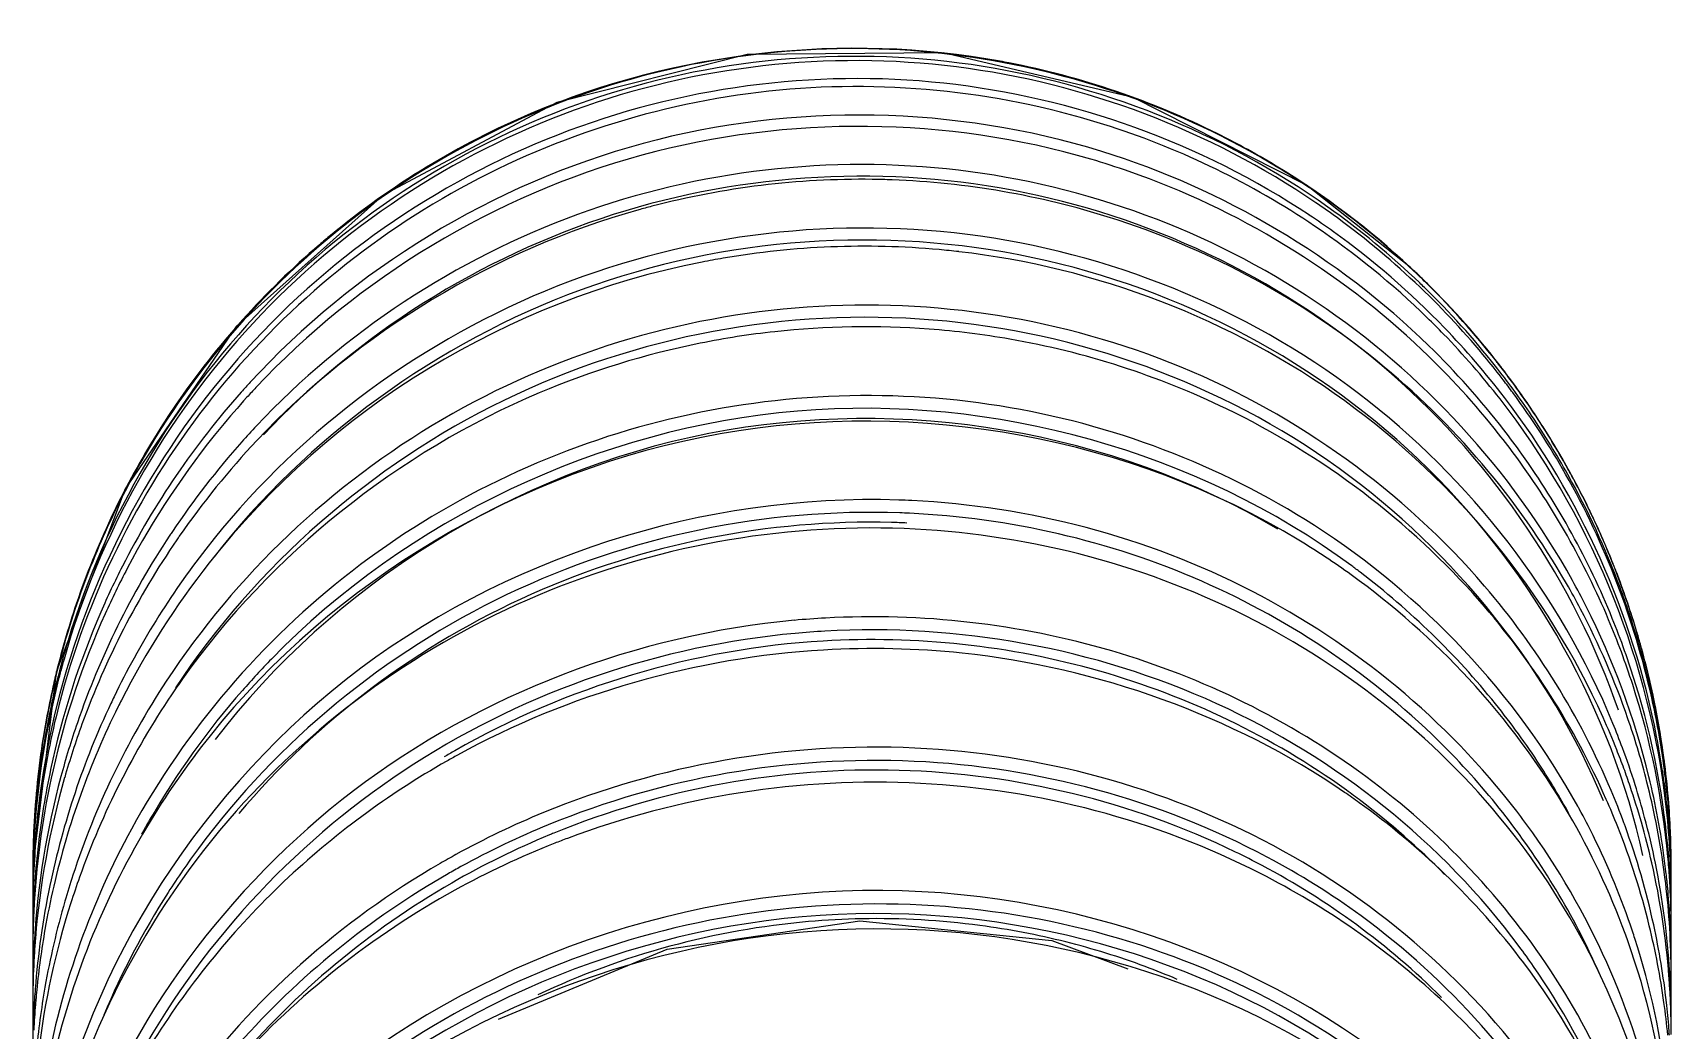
# Model space of a CAD drawing. Header units: millimetres. Extents: x 601 to 1195, y -13 to 407.
# Drawn here: x 744.7 to 756.7, y 329.09 to 336.39 of the extents above; entities that cross this region are included whole.
import ezdxf

# ---------------------------------------------------------------- set-up
doc = ezdxf.new("R2010")
doc.units = ezdxf.units.MM
doc.header["$LTSCALE"] = 0.1

msp = doc.modelspace()

# ---------------------------------------------------------------- linework, layer by layer
at = {"color": 7, "linetype": 'Continuous'}
for p, q in [((754.7948, 334.6736), (754.0325, 335.2764)), ((745.3799, 333.053), (744.8751, 331.7089)), ((744.8751, 331.7089), (744.7033, 330.2895)), ((744.7033, 330.2895), (744.7033, 330.2804)), ((744.7033, 330.2895), (744.7033, 330.2808)), ((744.7033, 330.2685), (744.7033, 330.1984)), ((756.7033, 330.248), (756.7033, 330.2841)), ((744.7033, 330.1627), (744.7033, 330.0223)), ((756.7033, 330.119), (756.7033, 330.2242)), ((756.7033, 329.8958), (756.7033, 330.0713)), ((744.7035, 329.9621), (744.7035, 329.7511)), ((756.7032, 329.5829), (756.7032, 329.8284)), ((744.7034, 329.6647), (744.7034, 329.3843)), ((756.7032, 329.1729), (756.7032, 329.4882)), ((744.7034, 329.2773), (744.7034, 328.9274))]:
    msp.add_line(p, q, dxfattribs=at)
for points in [[(754.0325, 335.2764), (752.7623, 335.9207), (751.3706, 336.2478), (749.9366, 336.2357), (748.5423, 335.8825), (747.2693, 335.2049), (746.1936, 334.2425), (745.3799, 333.053)], [(748.1154, 329.1671), (749.3497, 329.6812), (750.7612, 329.8884), (752.167, 329.7427), (752.7229, 329.5357)]]:
    msp.add_lwpolyline(points, dxfattribs=at)
for centre, radius, start, end in [((750.7017, 330.272), 6.0127, 78.97826, 79.57825), ((750.6961, 330.2642), 6.0215, 63.50744, 78.93974), ((750.7245, 330.253), 6.0359, 113.14503, 129.50737), ((750.7411, 330.0056), 5.9957, 56.02427, 71.97136), ((750.6907, 330.2609), 6.0268, 61.44476, 63.47526), ((750.6931, 330.2654), 6.0217, 58.82767, 61.44495), ((750.7754, 329.7482), 5.9602, 70.82225, 73.65492), ((750.7137, 330.2918), 5.9854, 58.86485, 60.31391), ((750.7019, 330.2728), 6.0077, 53.58377, 58.86244), ((750.6967, 330.2752), 6.0114, 47.02395, 58.80853), ((750.7768, 329.2222), 6.0982, 89.29552, 104.61653), ((750.7723, 329.2431), 6.0774, 87.8798, 89.25034), ((750.7709, 329.2632), 6.0573, 72.45239, 87.85968), ((750.7815, 329.2141), 6.1072, 104.64046, 105.583), ((750.7662, 330.1135), 5.937, 54.32409, 56.38834), ((750.7502, 330.2371), 5.9456, 53.87298, 55.70013), ((750.7277, 330.2411), 5.9793, 46.26366, 54.6285), ((750.7099, 330.2833), 5.9945, 47.04266, 53.5856), ((750.7767, 329.2989), 6.0215, 71.77312, 72.40222), ((750.7563, 330.0375), 5.9608, 45.73945, 55.97336), ((750.7452, 330.0874), 5.9706, 43.97105, 54.30632), ((750.7283, 330.209), 5.9812, 46.24321, 53.86261), ((750.7246, 330.2651), 6.0267, 130.59515, 145.55716), ((750.7219, 330.2633), 6.0263, 129.55025, 130.56403), ((750.7922, 328.6979), 6.132, 84.85928, 99.70065), ((750.7919, 328.7579), 6.0723, 83.43284, 84.80624), ((750.7856, 328.7221), 6.1069, 101.1309, 141.66617), ((750.7921, 328.7044), 6.1256, 99.71031, 101.15903), ((750.6953, 330.2757), 6.012, 46.23675, 47.01117), ((750.7379, 330.3145), 5.9526, 46.27435, 47.03546), ((750.743, 330.3198), 5.9453, 46.02104, 46.27425), ((750.6959, 330.2763), 6.0112, 45.35957, 46.23675), ((750.7628, 330.2798), 5.9271, 45.78074, 46.25006), ((750.7409, 330.3177), 5.9482, 45.38778, 46.02094), ((750.7277, 330.2079), 5.9824, 39.35822, 46.24565), ((750.7285, 330.2461), 5.9751, 38.32417, 45.77041), ((750.7061, 330.2839), 5.9967, 38.18008, 45.37823), ((750.7088, 330.289), 5.9931, 37.78555, 45.36187), ((750.8096, 328.0758), 6.165, 96.26239, 101.39839), ((750.8063, 328.0851), 6.1553, 85.697, 96.24148), ((750.8096, 328.1324), 6.1079, 80.09733, 85.69479), ((750.7933, 330.0788), 5.9054, 44.07072, 45.71763), ((750.7675, 330.1089), 5.9396, 37.46397, 43.97058), ((750.8127, 328.0595), 6.1816, 101.3975, 112.84332), ((750.8158, 328.1836), 6.0565, 64.2665, 80.07227), ((750.7996, 329.8713), 5.9108, 37.68932, 45.69533), ((750.7683, 330.0552), 5.9398, 37.98982, 44.06626), ((750.7972, 329.7817), 5.9202, 38.36715, 46.3949), ((750.7631, 330.238), 5.936, 37.49485, 39.35148), ((750.6932, 330.2733), 6.0134, 37.89783, 38.18259), ((750.6928, 330.2731), 6.0139, 35.4945, 37.89779), ((750.736, 330.3116), 5.9578, 37.01736, 37.77475), ((750.7154, 330.2355), 5.9919, 36.2979, 38.32659), ((750.7679, 330.2417), 5.9299, 36.36326, 37.49387), ((750.7025, 330.2867), 5.9995, 33.34957, 37.01414), ((750.7669, 329.7315), 6.0681, 138.38777, 153.00599), ((750.7379, 329.6701), 6.0312, 137.76812, 140.53968), ((750.7692, 329.7256), 6.0737, 137.43564, 138.36106), ((750.7216, 329.6847), 6.0094, 136.84014, 137.76665), ((750.7354, 330.2187), 5.9697, 29.52904, 36.3565), ((750.7197, 330.2386), 5.9867, 34.03543, 36.298), ((750.6987, 330.2773), 6.0066, 33.40525, 35.49452), ((750.7237, 330.27), 6.0232, 145.59045, 148.38911), ((750.7706, 329.6447), 6.0727, 140.55043, 152.28849), ((750.7265, 329.392), 6.0179, 136.77109, 138.2817), ((750.7985, 329.8705), 5.9121, 35.55108, 37.68926), ((750.7419, 330.2533), 5.96, 29.16216, 34.03748), ((750.7199, 330.2911), 5.9813, 29.22056, 33.40682), ((750.6763, 330.2692), 6.031, 31.59327, 33.35167), ((750.7162, 330.2771), 6.0131, 148.40969, 161.19955), ((750.7609, 329.3626), 6.0631, 138.29075, 146.14957), ((750.7644, 329.2449), 6.0709, 136.733, 145.24282), ((750.8435, 329.82), 5.8601, 36.21373, 38.35499), ((750.6718, 330.2663), 6.0364, 26.20636, 31.59372), ((750.82, 329.805), 5.888, 22.87601, 36.19603), ((750.8135, 329.8838), 5.8921, 22.13583, 35.53054), ((750.7213, 330.2159), 5.9834, 12.60385, 29.48595), ((750.7404, 330.303), 5.9576, 28.71654, 29.21712), ((750.7217, 330.2443), 5.982, 20.41126, 29.14352), ((750.7171, 330.2904), 5.9841, 25.24194, 28.71428), ((750.7409, 330.2559), 6.0397, 154.04712, 156.78043), ((750.8389, 326.794), 6.1802, 87.19815, 88.08238), ((750.6975, 330.2794), 6.0075, 25.25826, 26.20336), ((750.8385, 326.7778), 6.0304, 87.46677, 88.53701), ((750.8392, 326.7765), 6.1039, 87.33132, 87.98145), ((750.6936, 330.2793), 6.0101, 22.72942, 25.24278), ((750.7316, 330.2951), 5.97, 21.94424, 25.26091), ((750.7563, 329.3687), 6.0559, 146.47976, 161.01301), ((750.756, 329.2563), 6.0575, 145.58957, 160.00126), ((750.7639, 329.3606), 6.0667, 146.14963, 146.45557), ((750.7143, 329.2816), 6.0088, 145.25837, 145.56416), ((750.9373, 327.6771), 5.8506, 54.19256, 58.70474), ((750.7192, 330.2649), 6.0162, 156.77781, 163.12864), ((750.7422, 328.9), 6.0454, 142.12295, 154.21791), ((750.6858, 330.276), 6.0186, 21.12911, 22.72969), ((750.777, 330.3138), 5.9209, 21.10763, 21.94096), ((750.7634, 329.7372), 6.0624, 153.0394, 156.54311), ((750.7184, 329.6744), 6.0126, 152.30804, 155.81964), ((750.7468, 328.7625), 6.0514, 141.73852, 153.05987), ((750.9742, 327.7298), 5.7862, 42.79022, 54.18341), ((750.9278, 327.842), 5.7784, 52.7494, 53.52468), ((750.9801, 327.9101), 5.6925, 38.80725, 52.75372), ((750.6849, 330.2756), 6.0195, 18.94909, 21.12914), ((750.7807, 330.3153), 5.9169, 20.80664, 21.10733), ((750.7304, 330.2968), 5.9705, 16.6858, 20.80101), ((750.9817, 328.61), 5.734, 22.90481, 40.58755), ((750.9376, 329.4907), 5.7633, 27.71809, 29.84054), ((750.8793, 329.5628), 5.8276, 26.81081, 28.92539), ((750.7131, 330.2409), 5.9913, 18.44999, 20.41257), ((750.7326, 330.2739), 6.0296, 161.22076, 166.64752), ((750.9044, 329.4744), 5.8002, 19.06181, 27.70776), ((750.8915, 329.5718), 5.8127, 13.65257, 26.78588), ((750.6904, 330.2775), 6.0137, 17.42057, 18.94903), ((750.7452, 329.7466), 6.042, 156.55574, 168.05051), ((750.7633, 329.656), 6.0611, 155.83548, 167.24324), ((750.8535, 325.8339), 6.2816, 93.14552, 95.22476), ((750.8785, 329.833), 5.8231, 17.85984, 22.84616), ((750.8147, 329.8872), 5.8898, 17.16073, 22.10958), ((750.7125, 330.2443), 5.9908, 4.05849, 18.41734), ((750.6966, 330.2795), 6.0072, 16.75199, 17.42042), ((750.7032, 330.2709), 5.9992, 163.13899, 166.74864), ((750.7131, 330.2017), 6.0089, 163.15691, 166.11595), ((750.8538, 325.815), 6.2049, 93.23003, 95.24376), ((750.707, 330.2837), 5.996, 7.18527, 16.74195), ((750.6883, 330.2837), 6.0146, 15.74622, 16.68996), ((750.7531, 330.1565), 6.0501, 164.1832, 164.74576), ((750.7576, 327.6146), 6.0094, 135.78105, 138.75344), ((750.664, 330.2771), 6.0398, 10.86182, 15.74392), ((750.751, 330.1571), 6.0479, 164.74574, 165.60958), ((750.7539, 330.1594), 6.0501, 165.63744, 178.97129), ((750.7017, 330.2809), 5.998, 167.28875, 171.70747), ((750.744, 330.1941), 6.0408, 166.11685, 170.3859), ((750.7295, 330.2646), 6.0262, 167.19484, 169.04684), ((750.7219, 330.2766), 6.0186, 166.64915, 167.29081), ((750.7217, 330.2663), 6.0182, 166.74704, 167.19453), ((750.7101, 328.3504), 6.0115, 146.79261, 161.85026), ((750.7095, 327.657), 5.9453, 138.75527, 150.02967), ((750.6909, 328.1999), 5.9914, 144.71454, 146.07339), ((751.0719, 327.8239), 5.6506, 30.28992, 42.76331), ((750.8278, 329.8178), 5.8761, 5.2749, 17.8489), ((750.8267, 329.8936), 5.8764, 4.534, 17.13592), ((750.7523, 330.0196), 6.0485, 166.1463, 178.49756), ((750.7591, 329.9575), 6.0557, 165.58753, 172.00024), ((750.7051, 328.9211), 6.0028, 154.75388, 168.2263), ((750.7201, 328.7823), 6.0187, 153.61524, 166.9532), ((750.7087, 328.1895), 6.012, 146.08576, 160.38046), ((750.729, 328.9081), 6.0299, 154.23286, 154.73918), ((750.6774, 328.8009), 5.9722, 153.08688, 153.59322), ((751.0519, 327.9744), 5.5963, 33.07427, 38.75464), ((750.731, 330.2232), 5.9724, 7.83619, 12.55523), ((750.7375, 330.2631), 6.0344, 169.04694, 171.6656), ((750.7451, 329.3764), 6.0428, 161.04774, 164.96251), ((750.6823, 329.2867), 5.9778, 160.03345, 163.97014), ((751.0016, 329.0412), 5.7034, 21.60703, 24.18273), ((750.9619, 329.1569), 5.743, 20.36953, 22.26247), ((750.9176, 329.4791), 5.7862, 14.61258, 19.06068), ((750.6689, 330.278), 6.0348, 8.81816, 10.86239), ((750.7437, 330.194), 6.0404, 170.38473, 178.10978), ((750.7108, 327.4856), 6.0252, 141.40296, 149.17657), ((750.7708, 330.1183), 5.9325, 8.54101, 10.88687), ((750.6849, 330.2805), 6.0185, 7.52525, 8.81793), ((750.7142, 330.2803), 6.0104, 171.71894, 177.97109), ((750.7282, 330.2643), 6.0249, 171.66451, 177.37072), ((750.8223, 325.863), 6.0787, 119.88097, 120.72367), ((750.8019, 325.6686), 6.2008, 118.81583, 119.63562), ((751.0554, 327.1981), 5.6229, 44.05305, 44.76168), ((751.1205, 327.2601), 5.533, 30.64658, 44.06017), ((751.0298, 329.0525), 5.673, 20.12586, 21.60604), ((750.9679, 329.1591), 5.7367, 17.49954, 20.36975), ((750.7282, 329.6666), 6.0245, 167.26753, 176.62261), ((750.7556, 329.7464), 6.0522, 168.06894, 173.31593), ((750.7975, 325.6762), 6.1921, 119.63446, 133.39959), ((751.1156, 328.0162), 5.5201, 28.79641, 33.07126), ((751.0349, 329.0545), 5.6675, 18.71911, 20.12502), ((750.7831, 330.1202), 5.9201, 6.84127, 8.54083), ((750.7622, 330.2275), 5.9408, 3.82972, 7.83605), ((750.6959, 330.282), 6.0075, 7.18865, 7.52496), ((750.6894, 330.2822), 6.0137, 5.40403, 7.17839), ((750.722, 330.2851), 5.9812, 4.4509, 7.19045), ((750.7215, 329.3843), 6.0179, 164.9763, 176.48744), ((750.7255, 329.276), 6.0223, 163.98612, 175.40739), ((751.039, 326.2849), 5.6205, 52.89031, 54.23107), ((751.0868, 328.662), 5.617, 20.25565, 22.83316), ((751.0191, 329.0492), 5.6841, 15.9445, 18.71843), ((750.9851, 329.1645), 5.7186, 15.00666, 17.49941), ((750.9538, 329.4887), 5.7487, 11.65957, 14.61108), ((750.888, 329.5727), 5.8159, 7.46279, 13.63534), ((750.6864, 330.2819), 6.0167, 3.33178, 5.40411), ((750.7499, 329.9587), 6.0464, 171.99954, 176.73112), ((751.0558, 326.0797), 5.7577, 54.26744, 55.57658), ((751.0809, 326.1137), 5.7155, 46.08425, 54.27186), ((751.085, 326.3449), 5.5449, 44.44437, 52.89469), ((751.1536, 328.0545), 5.5515, 28.51345, 28.77705), ((751.0724, 328.5066), 5.6334, 21.5617, 23.77419), ((750.7729, 330.0702), 5.9301, 0.96841, 7.31166), ((750.8058, 330.1228), 5.8972, 3.84054, 6.84214), ((750.7232, 330.2858), 5.98, 359.98431, 4.44495), ((750.6836, 327.6752), 5.9139, 150.05652, 151.22375), ((750.8422, 324.8465), 6.3079, 112.34492, 118.8047), ((751.164, 327.31), 5.5548, 35.45282, 37.48489), ((751.1436, 327.8689), 5.566, 20.24656, 30.26158), ((751.1482, 328.0516), 5.5576, 26.28688, 28.51306), ((751.1066, 328.6695), 5.5958, 20.00225, 20.25387), ((751.0071, 329.0458), 5.6966, 12.85036, 15.94445), ((751.0161, 329.1728), 5.6866, 11.53159, 15.00757), ((750.9537, 329.4891), 5.7488, 8.2694, 11.65555), ((750.718, 330.2473), 5.9851, 0.33783, 4.03441), ((750.7633, 330.2282), 5.9397, 0.29361, 3.82404), ((750.6912, 330.2822), 6.0119, 0.71005, 3.33201), ((750.7385, 330.2792), 6.0347, 177.96822, 179.98884), ((750.6898, 330.2665), 5.9865, 177.74941, 178.86386), ((750.6991, 330.2661), 5.9958, 177.37536, 177.7496), ((750.6516, 327.7128), 5.9512, 151.41801, 169.02914), ((750.6482, 327.5289), 5.9493, 149.22567, 167.27304), ((750.8503, 324.823), 6.1652, 112.5436, 119.94922), ((750.8433, 324.8245), 6.2326, 112.29976, 118.81625), ((750.8449, 324.8352), 6.1519, 112.21366, 112.54075), ((750.8517, 324.568), 6.3309, 110.65031, 111.55531), ((751.1422, 328.0488), 5.5642, 18.4736, 26.28487), ((751.0897, 328.5132), 5.6149, 13.78974, 21.56404), ((751.08, 328.6606), 5.6238, 12.28756, 19.99473), ((750.7987, 330.1228), 5.9043, 359.96271, 3.83567), ((750.6747, 330.2668), 5.9714, 178.8639, 179.98356), ((750.6965, 330.1965), 5.9932, 178.11886, 179.32531), ((750.7398, 329.7483), 6.0363, 173.31682, 175.94568), ((750.6835, 326.8983), 5.9253, 143.56276, 147.33992), ((750.8064, 324.9148), 6.2307, 118.81875, 120.03638), ((750.856, 324.5578), 6.342, 111.55687, 118.85804), ((750.9901, 325.1974), 5.7749, 61.92905, 64.09558), ((750.6742, 330.2668), 5.9709, 179.98382, 180.3246), ((750.6857, 330.1967), 5.9824, 179.32559, 179.60619), ((750.7607, 330.1611), 6.0569, 178.98893, 179.98489), ((750.7217, 329.9606), 6.0181, 176.73405, 177.82699), ((750.8074, 324.893), 6.1553, 118.8305, 119.83935), ((751.0175, 329.048), 5.686, 4.38084, 12.85158), ((750.9945, 329.1698), 5.7083, 3.42132, 11.5175), ((750.9354, 329.4863), 5.7673, 7.57497, 8.27077), ((750.9225, 329.4847), 5.7803, 4.30511, 7.57396), ((750.9298, 329.5788), 5.7737, 6.65182, 7.45676), ((750.9418, 329.5802), 5.7616, 6.10318, 6.65174), ((750.9255, 329.8295), 5.7777, 3.67453, 5.24808), ((750.8221, 329.8948), 5.8809, 2.67518, 4.51854), ((750.7006, 330.2824), 6.0025, 0.25619, 0.70947), ((750.743, 330.2279), 5.9599, 359.96481, 0.29534), ((750.7033, 330.2824), 5.9998, 0.0054, 0.25617), ((750.6885, 330.2501), 6.0147, 359.98637, 0.32374), ((750.7033, 330.2856), 5.9999, 359.65144, 359.98635), ((750.7057, 330.2824), 5.9974, 359.67861, 0.0054), ((750.7305, 330.2475), 5.9726, 0.00542, 0.33658), ((750.6858, 330.2501), 6.0173, 359.58474, 359.98636), ((750.6817, 330.1967), 5.9784, 179.6062, 179.98383), ((750.6858, 330.1967), 5.9825, 179.98382, 180.26419), ((750.7629, 330.0207), 6.0591, 178.51095, 179.98488), ((750.7601, 330.1611), 6.0563, 179.98489, 180.68827), ((750.7028, 329.9613), 5.9993, 178.11143, 179.32457), ((750.713, 329.9609), 6.0094, 177.82719, 178.11169), ((750.721, 329.7497), 6.0175, 175.94629, 177.34272), ((750.6921, 328.9273), 5.9888, 168.25921, 175.58616), ((750.6536, 328.8), 5.95, 166.975, 170.07707), ((750.676, 328.3662), 5.9741, 161.89191, 163.8208), ((750.6147, 328.2277), 5.9105, 160.42383, 162.35876), ((750.6809, 325.8076), 6.0165, 133.45315, 147.779), ((750.95, 329.5811), 5.7534, 5.80371, 6.10312), ((750.9567, 329.5818), 5.7466, 5.43583, 5.80372), ((750.9834, 329.5842), 5.7198, 3.39688, 5.43715), ((750.9488, 329.8311), 5.7544, 3.37874, 3.67368), ((750.9171, 329.8295), 5.7861, 0.79044, 3.37629), ((750.8251, 329.895), 5.8779, 1.70429, 2.67511), ((750.7839, 330.0706), 5.9192, 0.61929, 0.9661), ((750.7393, 330.2279), 5.9637, 359.4412, 359.96479), ((750.7859, 330.0706), 5.9171, 0.2937, 0.61929), ((750.6983, 329.9613), 5.9947, 179.3249, 179.69374), ((750.7623, 330.0207), 6.0585, 179.98489, 180.38872), ((750.7105, 329.7502), 6.007, 177.34302, 177.71426), ((750.743, 329.6662), 6.0393, 176.62695, 177.0257), ((750.6477, 328.2186), 5.9448, 162.37173, 173.14507), ((750.6413, 328.3758), 5.9381, 163.81665, 170.03909), ((750.6151, 326.9421), 5.8441, 147.33936, 157.30081), ((751.2027, 327.3141), 5.4348, 23.3538, 30.59876), ((750.8303, 329.8951), 5.8727, 0.25639, 1.70436), ((750.7936, 330.0706), 5.9094, 358.78955, 0.00642), ((750.788, 330.0706), 5.9151, 0.00628, 0.2937), ((750.703, 329.9613), 5.9994, 179.69373, 179.99173), ((750.7085, 329.9613), 6.0049, 179.99176, 180.51249), ((750.5511, 329.9578), 5.8475, 179.95797, 180.20507), ((750.7151, 329.9614), 6.0115, 180.51249, 181.02988), ((750.7617, 330.0207), 6.0579, 180.38872, 180.64244), ((750.6972, 329.7507), 5.9936, 178.01479, 179.06148), ((750.745, 329.6661), 6.0413, 177.02574, 178.26522), ((750.7063, 329.7504), 6.0027, 177.71427, 178.01498), ((750.8856, 324.1205), 5.7834, 91.09451, 94.97952), ((750.8839, 324.1692), 5.7347, 82.41621, 91.08677), ((750.9156, 329.4841), 5.7872, 0.96982, 4.30525), ((750.9943, 329.585), 5.7088, 2.50259, 3.39506), ((750.8849, 329.8288), 5.8183, 0.38016, 0.79249), ((750.8356, 329.8952), 5.8675, 0.0063, 0.25621), ((750.8374, 329.8952), 5.8656, 359.72906, 0.0063), ((750.691, 329.7508), 5.9874, 179.06184, 179.99183), ((750.7457, 329.6661), 6.042, 178.26521, 179.16817), ((750.6538, 328.8006), 5.9501, 170.08249, 174.38713), ((750.8951, 324.2524), 5.6507, 75.914, 82.41787), ((751.2244, 327.9016), 5.4789, 19.63396, 20.21864), ((751.1663, 328.0576), 5.5386, 17.88377, 18.46674), ((751.1443, 328.528), 5.5583, 7.8705, 13.77583), ((751.0892, 328.6626), 5.6144, 6.42184, 12.2875), ((750.9551, 329.5835), 5.7481, 359.9945, 2.50081), ((750.8571, 329.8289), 5.8461, 358.44153, 359.51322), ((750.8696, 329.8288), 5.8336, 359.51342, 359.99622), ((750.8774, 329.8288), 5.8258, 359.99624, 0.38017), ((750.6987, 329.7508), 5.9951, 179.99172, 180.28916), ((750.498, 329.7468), 5.7944, 179.95776, 180.35897), ((750.7446, 329.6661), 6.0409, 179.48291, 179.72652), ((750.744, 329.6661), 6.0403, 179.72652, 180.01367), ((750.7411, 329.6661), 6.0375, 180.01358, 181.50569), ((750.7274, 329.3857), 6.0237, 177.35657, 180.01348), ((750.7451, 329.6661), 6.0414, 179.16818, 179.48291), ((750.6679, 329.2816), 5.9644, 176.38073, 178.93051), ((750.7258, 329.3858), 6.0221, 177.06669, 177.35643), ((750.7246, 329.3858), 6.021, 176.50399, 177.0667), ((750.6851, 329.2807), 5.9816, 176.03876, 176.38172), ((750.6902, 329.2803), 5.9867, 175.42087, 176.03872), ((750.9285, 324.3893), 5.5098, 69.58989, 75.90434), ((751.2272, 326.4685), 5.4294, 34.63507, 36.53673), ((751.2074, 327.8972), 5.4963, 6.47306, 19.61802), ((751.1979, 328.0685), 5.5052, 6.15645, 17.87659), ((750.9474, 324.4425), 5.4534, 66.91678, 69.58059), ((751.3113, 326.5255), 5.3278, 22.80802, 34.64431), ((750.92, 329.4843), 5.7828, 0.54269, 0.96938), ((750.9218, 329.4843), 5.781, 0.03861, 0.54269), ((750.927, 329.5833), 5.7762, 359.56001, 359.99622), ((750.619, 328.381), 5.9152, 170.05183, 174.74177), ((751.0646, 329.0529), 5.6387, 3.92148, 4.36806), ((751.0742, 329.0535), 5.6291, 2.90595, 3.92164), ((750.9827, 329.1689), 5.7201, 2.70102, 3.42263), ((750.9842, 329.169), 5.7187, 0.4254, 2.70108), ((750.9268, 329.4843), 5.776, 358.54449, 0.03875), ((750.6679, 329.2819), 5.9644, 179.61677, 180.0435), ((750.6603, 329.2819), 5.9568, 178.93192, 179.61682), ((750.7238, 329.3857), 6.0201, 180.01367, 180.73742), ((750.6535, 328.9309), 5.95, 176.28687, 176.72147), ((750.6598, 328.9305), 5.9564, 175.59288, 176.28682), ((750.6739, 328.7985), 5.9702, 175.10064, 175.4176), ((750.6713, 328.7987), 5.9677, 174.38549, 175.10067), ((751.124, 328.5254), 5.5788, 5.41129, 7.86835), ((751.1243, 328.667), 5.5791, 4.45439, 6.41742), ((751.0721, 329.0535), 5.6311, 1.60804, 2.90537), ((750.6764, 329.2819), 5.9729, 180.04361, 180.96056), ((750.6867, 329.2821), 5.9832, 180.96055, 181.85196), ((750.6396, 328.9316), 5.9361, 176.72095, 178.50877), ((750.6777, 328.7982), 5.9741, 175.41777, 177.23466), ((751.0585, 329.0531), 5.6447, 0.80067, 1.60824), ((750.9888, 329.1691), 5.7141, 0.03882, 0.42512), ((750.9903, 329.1691), 5.7125, 359.75231, 0.03882), ((751.1393, 328.6683), 5.564, 3.93048, 4.45372), ((750.6952, 329.1678), 6.0077, 359.33752, 359.67144), ((751.0491, 329.0529), 5.6541, 0.01292, 0.80068)]:
    msp.add_arc(centre, radius, start, end, dxfattribs=at)
for points in [[(751.7894, 336.1855), (750.6555, 336.3941), (749.4124, 336.2555), (748.352, 335.8031)], [(754.9281, 334.1013), (754.2631, 334.7501), (753.4195, 335.2501), (752.532, 335.5249)], [(754.8802, 334.0686), (754.2733, 334.6467), (753.525, 335.1023), (752.7334, 335.3776)], [(749.1409, 335.0969), (748.0915, 334.8042), (747.0905, 334.1993), (746.3438, 333.4059)], [(748.413, 333.7562), (747.3843, 333.3223), (746.4451, 332.5721), (745.8002, 331.6608)], [(756.5965, 331.2388), (756.4252, 332.1297), (756.0336, 333.0016), (755.4819, 333.7217)], [(755.3008, 332.2304), (754.7891, 332.8145), (754.1447, 333.3015), (753.4455, 333.6394)], [(756.6548, 330.8249), (756.5221, 331.859), (756.0913, 332.8895), (755.4496, 333.7112)], [(756.0195, 330.727), (755.567, 331.5509), (754.8815, 332.276), (754.0907, 332.7841)], [(756.2277, 330.7776), (755.9962, 331.3033), (755.6793, 331.7983), (755.3008, 332.2304)], [(750.491, 331.9376), (749.5545, 331.8823), (748.6073, 331.6009), (747.7939, 331.1335)], [(750.4934, 331.8718), (749.5654, 331.818), (748.6276, 331.5497), (747.8132, 331.1016)], [(746.1924, 330.6906), (745.5351, 329.9503), (745.0519, 329.0137), (744.839, 328.0469)], [(756.5667, 328.3941), (756.3894, 329.1627), (756.0298, 329.9068), (755.5434, 330.5278)], [(756.6057, 328.4003), (756.4591, 329.1598), (756.1376, 329.9019), (755.689, 330.532)], [(755.0214, 329.3264), (754.6356, 329.7096), (754.1872, 330.0371), (753.7075, 330.293)], [(747.7724, 330.165), (747.173, 329.8195), (746.6247, 329.3641), (746.1793, 328.8347)], [(755.0098, 329.3169), (754.6185, 329.6814), (754.1706, 329.9922), (753.6941, 330.235)], [(747.795, 330.1122), (747.1944, 329.7811), (746.6408, 329.3444), (746.1829, 328.8338)], [(750.3836, 329.8821), (749.7022, 329.8227), (749.0209, 329.6387), (748.403, 329.3453)], [(755.9052, 328.2386), (755.6558, 328.6336), (755.3517, 328.9985), (755.0098, 329.3169)]]:
    msp.add_open_spline(points, degree=3, dxfattribs=at)
for points, knots in [([(754.1007, 335.1488), (753.326, 335.6772), (751.4927, 336.3736), (748.5902, 336.0391), (746.1497, 334.4264), (745.1887, 332.7114), (744.9321, 331.8055)], [0, 0, 0, 0, 0.2494435, 0.4993144, 0.749559, 1, 1, 1, 1]), ([(754.189, 335.1167), (753.4241, 335.6597), (751.6035, 336.3895), (748.6948, 336.1103), (746.226, 334.541), (745.2347, 332.8437), (744.9619, 331.9427)], [0, 0, 0, 0, 0.2495196, 0.4994026, 0.7495887, 1, 1, 1, 1]), ([(753.6779, 335.4916), (752.9725, 335.8937), (751.3763, 336.4122), (748.8844, 336.1705), (746.6905, 334.9614), (745.6662, 333.6302), (745.3103, 332.899)], [0, 0, 0, 0, 0.249832, 0.4997643, 0.7498097, 1, 1, 1, 1]), ([(754.0528, 335.0579), (753.2626, 335.5831), (751.3941, 336.2605), (748.4603, 335.8604), (746.0286, 334.1627), (745.1085, 332.3938), (744.8797, 331.4679)], [0, 0, 0, 0, 0.2492011, 0.4991078, 0.7494819, 1, 1, 1, 1]), ([(752.5968, 335.7069), (751.8234, 335.9583), (750.1512, 336.1432), (747.7525, 335.4008), (745.8386, 333.7704), (745.0973, 332.2554), (744.894, 331.4647)], [0, 0, 0, 0, 0.2493801, 0.499351, 0.7496441, 1, 1, 1, 1]), ([(752.532, 335.5249), (751.4627, 335.856), (749.083, 335.9064), (747.0553, 334.661), (746.2958, 333.834)], [0, 0, 0, 0, 0.4992193, 1, 1, 1, 1]), ([(752.4528, 335.4675), (751.4009, 335.776), (749.0763, 335.805), (747.0902, 334.5974), (746.3381, 333.7953)], [0, 0, 0, 0, 0.4992252, 1, 1, 1, 1]), ([(755.98, 332.3814), (755.5332, 333.1898), (754.2215, 334.6168), (751.504, 335.6085), (748.6171, 335.2753), (746.9845, 334.1975), (746.3418, 333.5137)], [0, 0, 0, 0, 0.2476592, 0.4972422, 0.7483653, 1, 1, 1, 1]), ([(756.3167, 331.4303), (755.9943, 332.367), (754.8221, 334.1062), (752.0139, 335.4806), (748.8758, 335.3164), (747.0846, 334.1846), (746.394, 333.4491)], [0, 0, 0, 0, 0.2473951, 0.4967952, 0.7480572, 1, 1, 1, 1]), ([(756.2768, 331.3327), (755.8911, 332.2749), (754.5684, 333.9889), (751.5725, 335.1892), (748.3528, 334.7623), (746.6099, 333.4332), (745.9704, 332.6116)], [0, 0, 0, 0, 0.2465585, 0.4961067, 0.7478856, 1, 1, 1, 1]), ([(756.4963, 330.3676), (756.2639, 331.4226), (755.1377, 333.4506), (752.0803, 335.0587), (748.6113, 334.816), (746.7124, 333.429), (746.0314, 332.5549)], [0, 0, 0, 0, 0.2461908, 0.4954726, 0.7474617, 1, 1, 1, 1]), ([(755.9367, 332.3584), (755.5819, 332.9769), (754.631, 334.0948), (753.3417, 334.7939), (752.6601, 335.0184)], [0, 0, 0, 0, 0.4983842, 1, 1, 1, 1]), ([(756.2044, 331.3776), (755.7958, 332.2875), (754.4619, 333.927), (752.4901, 334.6748), (751.4864, 334.7903)], [0, 0, 0, 0, 0.4968017, 1, 1, 1, 1]), ([(755.3362, 332.3406), (754.7418, 333.0336), (753.1838, 334.1549), (750.3525, 334.5985), (747.5974, 333.7549), (746.1897, 332.4201), (745.6804, 331.6427)], [0, 0, 0, 0, 0.246811, 0.4969746, 0.7487522, 1, 1, 1, 1]), ([(756.2072, 330.7673), (755.8105, 331.7256), (754.4256, 333.462), (751.309, 334.5789), (748.0299, 333.9709), (746.3341, 332.4852), (745.7488, 331.5949)], [0, 0, 0, 0, 0.2455296, 0.4952683, 0.7477464, 1, 1, 1, 1]), ([(754.0907, 332.7841), (753.3988, 333.2287), (751.7989, 333.8331), (749.2474, 333.7092), (746.9409, 332.5938), (745.8226, 331.2878), (745.4256, 330.5599)], [0, 0, 0, 0, 0.2479185, 0.4987238, 0.7500697, 1, 1, 1, 1]), ([(753.8231, 332.7577), (752.6099, 333.4737), (749.5371, 334.0032), (746.8987, 332.3437), (746.0394, 331.2153)], [0, 0, 0, 0, 0.4983038, 1, 1, 1, 1]), ([(754.3629, 332.4885), (753.2334, 333.3235), (750.2397, 334.1683), (747.4411, 332.8234), (746.4507, 331.8056)], [0, 0, 0, 0, 0.4972713, 1, 1, 1, 1]), ([(753.9763, 332.6764), (752.7487, 333.4229), (749.6269, 334.0094), (746.9044, 332.3754), (746.0017, 331.2444)], [0, 0, 0, 0, 0.498231, 1, 1, 1, 1]), ([(751.0457, 332.9707), (749.6277, 333.0182), (746.6812, 332.0992), (745.0613, 329.4492), (744.8028, 328.0729)], [0, 0, 0, 0, 0.503261, 1, 1, 1, 1]), ([(751.0542, 332.8766), (750.0748, 332.9111), (748.0747, 332.5024), (746.4959, 331.2024), (745.9165, 330.4176)], [0, 0, 0, 0, 0.5011305, 1, 1, 1, 1]), ([(755.5719, 330.6905), (755.06, 331.3579), (753.7008, 332.482), (751.999, 332.9248), (751.141, 332.9668)], [0, 0, 0, 0, 0.4947212, 1, 1, 1, 1]), ([(751.0843, 332.7613), (750.1761, 332.7966), (748.3253, 332.4631), (746.7938, 331.3678), (746.1924, 330.6906)], [0, 0, 0, 0, 0.5008662, 1, 1, 1, 1]), ([(750.9925, 332.8063), (750.0966, 332.8291), (748.2752, 332.471), (746.7877, 331.3561), (746.2122, 330.6732)], [0, 0, 0, 0, 0.5008485, 1, 1, 1, 1]), ([(755.5434, 330.5278), (755.0244, 331.1904), (753.6522, 332.3018), (751.9441, 332.7279), (751.0843, 332.7613)], [0, 0, 0, 0, 0.4944872, 1, 1, 1, 1]), ([(755.0479, 331.1575), (754.541, 331.6687), (753.3073, 332.5081), (751.8554, 332.8396), (751.1234, 332.8738)], [0, 0, 0, 0, 0.4955743, 1, 1, 1, 1]), ([(750.2815, 332.0895), (749.1322, 331.9844), (746.8614, 331.1271), (745.4124, 329.164), (745.0329, 328.0926)], [0, 0, 0, 0, 0.5037862, 1, 1, 1, 1]), ([(755.5897, 329.7008), (755.0264, 330.4611), (753.4504, 331.7159), (751.4763, 332.0649), (750.5042, 332.0101)], [0, 0, 0, 0, 0.4928653, 1, 1, 1, 1]), ([(756.6038, 327.6204), (756.4751, 328.2718), (755.9562, 329.5486), (754.5264, 331.0536), (752.6299, 331.9853), (751.2115, 332.1447), (750.5088, 332.1061)], [0, 0, 0, 0, 0.2427133, 0.4899488, 0.7427591, 1, 1, 1, 1]), ([(750.2867, 331.994), (749.3065, 331.904), (747.3709, 331.2507), (745.9637, 329.7607), (745.4926, 328.909)], [0, 0, 0, 0, 0.5028292, 1, 1, 1, 1]), ([(754.3243, 330.8453), (753.7821, 331.2359), (752.539, 331.8327), (751.1697, 331.9778), (750.491, 331.9376)], [0, 0, 0, 0, 0.4956632, 1, 1, 1, 1]), ([(754.3107, 330.8292), (753.4914, 331.3907), (752.1663, 331.8641), (750.8321, 331.8915), (750.4934, 331.8718)], [0, 0, 0, 0, 0.7453974, 1, 1, 1, 1]), ([(753.7876, 330.4391), (752.9884, 330.8663), (751.1584, 331.3599), (749.2953, 331.0307), (748.444, 330.6807)], [0, 0, 0, 0, 0.4961344, 1, 1, 1, 1]), ([(753.7447, 330.3546), (752.9565, 330.7744), (751.1532, 331.2592), (749.3174, 330.9353), (748.4783, 330.591)], [0, 0, 0, 0, 0.4960951, 1, 1, 1, 1]), ([(753.5129, 330.3921), (752.7528, 330.7613), (751.0413, 331.1727), (749.3126, 330.8546), (748.5191, 330.5305)], [0, 0, 0, 0, 0.4964567, 1, 1, 1, 1]), ([(753.6941, 330.235), (752.9291, 330.625), (751.1989, 331.0789), (749.435, 330.7997), (748.619, 330.4922)], [0, 0, 0, 0, 0.4961516, 1, 1, 1, 1]), ([(756.2122, 327.9212), (756.0883, 328.1846), (755.5009, 329.2077), (754.5686, 330.0218), (753.7876, 330.4391)], [0, 0, 0, 0, 0.2474125, 1, 1, 1, 1]), ([(747.6876, 330.3088), (746.9602, 329.8882), (745.6716, 328.7489), (744.9723, 327.1712), (744.8112, 326.3618)], [0, 0, 0, 0, 0.504463, 1, 1, 1, 1]), ([(755.9986, 328.1522), (755.6197, 328.8435), (754.8828, 329.667), (753.9833, 330.2274), (753.7447, 330.3546)], [0, 0, 0, 0, 0.744599, 1, 1, 1, 1]), ([(747.7447, 330.2322), (747.1729, 329.9042), (746.1343, 329.0648), (745.4281, 327.9287), (745.1849, 327.3262)], [0, 0, 0, 0, 0.5035807, 1, 1, 1, 1]), ([(755.0634, 328.4986), (753.9879, 329.5144), (750.8862, 330.698), (747.7996, 329.5304), (746.6642, 328.5256)], [0, 0, 0, 0, 0.4938522, 1, 1, 1, 1]), ([(756.6341, 327.2361), (756.4961, 328.0753), (756.0156, 329.177), (755.2544, 330.0294), (755.0451, 330.231)], [0, 0, 0, 0, 0.7453489, 1, 1, 1, 1]), ([(756.2915, 326.534), (755.9812, 327.3296), (754.9011, 328.8068), (752.434, 330.0279), (749.6238, 330.0927), (747.8751, 329.3307), (747.1351, 328.785)], [0, 0, 0, 0, 0.2384183, 0.4871099, 0.7433008, 1, 1, 1, 1]), ([(754.4684, 328.7817), (753.3899, 329.5855), (750.5494, 330.4174), (747.8139, 329.3142), (746.7842, 328.4103)], [0, 0, 0, 0, 0.4954151, 1, 1, 1, 1]), ([(754.4308, 328.7399), (753.3443, 329.499), (750.5573, 330.2735), (747.8651, 329.2397), (746.8238, 328.3826)], [0, 0, 0, 0, 0.4956389, 1, 1, 1, 1])]:
    msp.add_open_spline(points, degree=3, knots=knots, dxfattribs=at)

doc.saveas('drawing.dxf')
